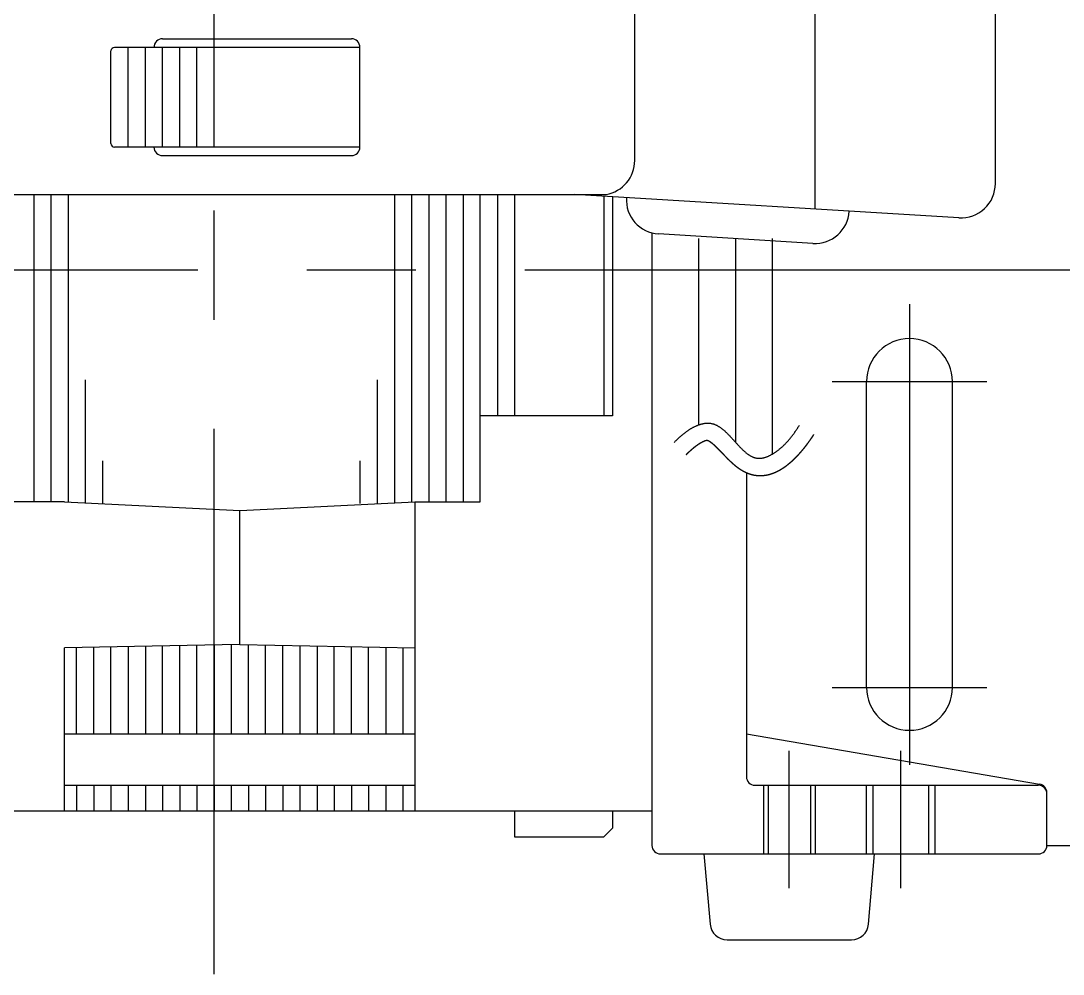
# Model space of a CAD drawing. Extents: x -260 to 40, y -107 to 195.
# Drawn here: x -187.5 to -126.8, y -41 to 14.5 of the extents above; entities that cross this region are included whole.
import ezdxf

# ---------------------------------------------------------------- set-up
doc = ezdxf.new("R2010")
doc.units = 0
doc.linetypes.add('CENTER', pattern=[50.8, 31.75, -6.35, 6.35, -6.35])
doc.linetypes.add('DASHED', pattern=[19.05, 12.7, -6.35])
doc.layers.get('0').update_dxf_attribs({"linetype": 'CONTINUOUS'})
doc.layers.add('CENTER', color=1, linetype='CENTER')

msp = doc.modelspace()

# ---------------------------------------------------------------- linework, layer by layer
at = {"color": 7, "linetype": 'CONTINUOUS'}
for p, q in [((-141.212, 3.54), (-141.212, 36.722)), ((-151.712, 6.37), (-151.712, 35.9)), ((-130.712, 5.023), (-130.712, 25.575)), ((-179.212, 13.453), (-168.212, 13.453)), ((-182.212, 7.353), (-182.212, 12.753)), ((-167.712, 12.953), (-182.012, 12.953)), ((-181.212, 7.153), (-181.212, 12.953)), ((-180.212, 7.153), (-180.212, 12.953)), ((-179.212, 7.153), (-179.212, 12.953)), ((-178.212, 7.153), (-178.212, 12.953)), ((-177.212, 7.153), (-177.212, 12.953)), ((-176.212, 7.153), (-176.212, 12.953)), ((-167.712, 7.153), (-167.712, 12.953)), ((-167.712, 7.153), (-182.012, 7.153)), ((-179.212, 6.653), (-168.212, 6.653)), ((-199.039, 4.397), (-153.385, 4.397)), ((-186.712, 4.397), (-186.712, -13.5)), ((-185.712, 4.397), (-185.712, -13.5)), ((-184.712, 4.382), (-184.712, -13.5)), ((-165.712, 4.397), (-165.712, -13.559)), ((-164.712, 4.397), (-164.712, -13.51)), ((-163.712, 4.397), (-163.712, -13.5)), ((-162.712, 4.397), (-162.712, -13.5)), ((-161.712, 4.397), (-161.712, -13.5)), ((-160.712, -13.5), (-160.712, 4.397)), ((-159.712, 4.397), (-159.712, -8.5)), ((-158.712, 4.397), (-158.712, -8.5)), ((-132.834, 3.027), (-155.212, 4.397)), ((-153.512, 4.293), (-153.512, -8.5)), ((-153.012, 4.263), (-153.012, -8.5)), ((-150.712, 2.157), (-150.712, -33.5)), ((-141.339, 1.544), (-150.323, 2.094)), ((-147.976, -9.007), (-147.976, 1.819)), ((-145.831, -10.042), (-145.831, 1.819)), ((-143.686, -10.736), (-143.686, 1.819)), ((-183.712, -6.402), (-183.712, -13.559)), ((-166.712, -6.402), (-166.712, -13.608)), ((-138.212, -24.304), (-138.212, -6.5)), ((-133.212, -24.304), (-133.212, -6.5)), ((-153.012, -8.5), (-160.712, -8.5)), ((-182.712, -11.108), (-182.712, -13.608)), ((-167.712, -11.108), (-167.712, -13.608)), ((-145.212, -11.801), (-145.212, -29.5)), ((-184.912, -13.5), (-188.712, -13.5)), ((-184.912, -13.5), (-174.712, -14)), ((-174.687, -13.999), (-164.512, -13.5)), ((-164.512, -13.5), (-164.512, -31.5)), ((-164.512, -13.5), (-160.712, -13.5)), ((-174.712, -21.8), (-174.712, -14)), ((-174.712, -21.8), (-184.912, -22)), ((-177.212, -27), (-177.212, -21.849)), ((-176.212, -21.829), (-176.212, -27)), ((-175.212, -21.81), (-175.212, -27)), ((-174.712, -21.8), (-164.512, -22)), ((-174.212, -27), (-174.212, -21.81)), ((-173.212, -27), (-173.212, -21.829)), ((-172.212, -27), (-172.212, -21.849)), ((-184.912, -31.5), (-184.912, -22)), ((-184.212, -27), (-184.212, -21.986)), ((-183.212, -27), (-183.212, -21.967)), ((-182.212, -27), (-182.212, -21.947)), ((-181.212, -21.927), (-181.212, -27)), ((-180.212, -21.908), (-180.212, -27)), ((-179.212, -27), (-179.212, -21.888)), ((-178.212, -27), (-178.212, -21.869)), ((-171.212, -21.869), (-171.212, -27)), ((-170.212, -21.888), (-170.212, -27)), ((-169.212, -27), (-169.212, -21.908)), ((-168.212, -27), (-168.212, -21.927)), ((-167.212, -27), (-167.212, -21.947)), ((-166.212, -21.967), (-166.212, -27)), ((-165.212, -21.986), (-165.212, -27)), ((-184.912, -27), (-164.512, -27)), ((-145.212, -27), (-128.141, -29.939)), ((-184.912, -30), (-164.512, -30)), ((-184.212, -30), (-184.212, -31.5)), ((-183.212, -30), (-183.212, -31.5)), ((-182.212, -30), (-182.212, -31.5)), ((-181.212, -30), (-181.212, -31.5)), ((-180.212, -30), (-180.212, -31.5)), ((-179.212, -30), (-179.212, -31.5)), ((-178.212, -30), (-178.212, -31.5)), ((-177.212, -30), (-177.212, -31.5)), ((-176.212, -30), (-176.212, -31.5)), ((-175.212, -30), (-175.212, -31.5)), ((-174.212, -30), (-174.212, -31.5)), ((-173.212, -30), (-173.212, -31.5)), ((-172.212, -30), (-172.212, -31.5)), ((-171.212, -30), (-171.212, -31.5)), ((-170.212, -30), (-170.212, -31.5)), ((-169.212, -30), (-169.212, -31.5)), ((-168.212, -30), (-168.212, -31.5)), ((-167.212, -30), (-167.212, -31.5)), ((-166.212, -30), (-166.212, -31.5)), ((-165.212, -30), (-165.212, -31.5)), ((-144.712, -30), (-128.212, -30)), ((-127.712, -33.5), (-127.712, -30.434)), ((-201.712, -31.5), (-150.712, -31.5)), ((-158.712, -31.5), (-158.712, -33)), ((-153.012, -31.5), (-153.012, -32.5)), ((-153.012, -32.5), (-153.512, -33)), ((-158.712, -33), (-153.512, -33)), ((-127.712, -33.5), (-96.712, -33.5)), ((-150.212, -34), (-128.212, -34)), ((-147.682, -34), (-147.325, -38.091)), ((-138.099, -38.091), (-137.741, -34)), ((-146.335, -38.998), (-139.089, -38.998))]:
    msp.add_line(p, q, dxfattribs=at)
at = {"color": 3, "linetype": 'DASHED'}
for p, q in [((-144.212, -30), (-144.212, -34)), ((-143.941, -30), (-143.941, -34)), ((-141.482, -30), (-141.482, -34)), ((-141.212, -30), (-141.212, -34)), ((-138.212, -34), (-138.212, -30)), ((-137.833, -34), (-137.833, -30)), ((-134.591, -34), (-134.591, -30)), ((-134.212, -34), (-134.212, -30))]:
    msp.add_line(p, q, dxfattribs=at)
at = {"color": 3}
for points in [[(-149.419, -10.045, 0), (-149.396, -10.022, 0), (-149.374, -10, 0), (-149.352, -9.978, 0), (-149.33, -9.956, 0), (-149.307, -9.934, 0), (-149.285, -9.912, 0), (-149.262, -9.89, 0), (-149.24, -9.868, 0), (-149.217, -9.846, 0), (-149.194, -9.825, 0), (-149.172, -9.803, 0), (-149.149, -9.782, 0), (-149.126, -9.761, 0), (-149.103, -9.739, 0), (-149.08, -9.718, 0), (-149.056, -9.697, 0), (-149.033, -9.677, 0), (-149.009, -9.656, 0), (-148.986, -9.635, 0), (-148.962, -9.615, 0), (-148.938, -9.595, 0), (-148.914, -9.574, 0), (-148.889, -9.554, 0), (-148.865, -9.535, 0), (-148.84, -9.515, 0), (-148.816, -9.495, 0), (-148.791, -9.476, 0), (-148.765, -9.457, 0), (-148.74, -9.438, 0), (-148.715, -9.419, 0), (-148.689, -9.4, 0), (-148.663, -9.382, 0), (-148.636, -9.364, 0), (-148.61, -9.346, 0), (-148.583, -9.328, 0), (-148.556, -9.31, 0), (-148.529, -9.293, 0), (-148.502, -9.276, 0), (-148.474, -9.259, 0), (-148.446, -9.242, 0), (-148.418, -9.225, 0), (-148.389, -9.209, 0), (-148.36, -9.193, 0), (-148.331, -9.177, 0), (-148.302, -9.162, 0), (-148.273, -9.146, 0), (-148.243, -9.132, 0), (-148.213, -9.117, 0), (-148.183, -9.103, 0), (-148.153, -9.089, 0), (-148.123, -9.076, 0), (-148.092, -9.063, 0), (-148.062, -9.051, 0), (-148.031, -9.039, 0), (-148, -9.027, 0), (-147.97, -9.016, 0), (-147.939, -9.006, 0), (-147.908, -8.995, 0), (-147.877, -8.986, 0), (-147.846, -8.977, 0), (-147.815, -8.969, 0), (-147.784, -8.961, 0), (-147.753, -8.954, 0), (-147.722, -8.947, 0), (-147.691, -8.941, 0), (-147.661, -8.936, 0), (-147.63, -8.931, 0), (-147.599, -8.927, 0), (-147.569, -8.924, 0), (-147.538, -8.922, 0), (-147.508, -8.92, 0), (-147.478, -8.919, 0), (-147.448, -8.919, 0), (-147.418, -8.92, 0), (-147.388, -8.921, 0), (-147.359, -8.923, 0), (-147.329, -8.926, 0), (-147.3, -8.93, 0), (-147.271, -8.935, 0), (-147.243, -8.94, 0), (-147.214, -8.947, 0), (-147.186, -8.954, 0), (-147.158, -8.961, 0), (-147.13, -8.97, 0), (-147.102, -8.979, 0), (-147.074, -8.989, 0), (-147.047, -8.999, 0), (-147.019, -9.011, 0), (-146.992, -9.023, 0), (-146.965, -9.035, 0), (-146.938, -9.048, 0), (-146.911, -9.062, 0), (-146.885, -9.076, 0), (-146.858, -9.091, 0), (-146.832, -9.107, 0), (-146.806, -9.123, 0), (-146.78, -9.14, 0), (-146.754, -9.157, 0), (-146.728, -9.174, 0), (-146.702, -9.193, 0), (-146.676, -9.211, 0), (-146.651, -9.23, 0), (-146.625, -9.25, 0), (-146.6, -9.27, 0), (-146.575, -9.29, 0), (-146.55, -9.311, 0), (-146.525, -9.333, 0), (-146.5, -9.354, 0), (-146.475, -9.376, 0), (-146.45, -9.399, 0), (-146.426, -9.421, 0), (-146.401, -9.444, 0), (-146.376, -9.468, 0), (-146.352, -9.491, 0), (-146.327, -9.515, 0), (-146.303, -9.539, 0), (-146.279, -9.564, 0), (-146.254, -9.589, 0), (-146.23, -9.613, 0), (-146.206, -9.639, 0), (-146.182, -9.664, 0), (-146.158, -9.689, 0), (-146.134, -9.715, 0), (-146.11, -9.741, 0), (-146.086, -9.767, 0), (-146.062, -9.793, 0), (-146.038, -9.819, 0), (-146.014, -9.845, 0), (-145.99, -9.872, 0), (-145.966, -9.898, 0), (-145.942, -9.925, 0), (-145.918, -9.951, 0), (-145.894, -9.978, 0), (-145.87, -10.004, 0), (-145.846, -10.031, 0), (-145.822, -10.057, 0), (-145.798, -10.084, 0), (-145.774, -10.11, 0), (-145.75, -10.137, 0), (-145.726, -10.163, 0), (-145.702, -10.189, 0), (-145.678, -10.215, 0), (-145.654, -10.241, 0), (-145.63, -10.267, 0), (-145.606, -10.292, 0), (-145.582, -10.318, 0), (-145.557, -10.342, 0), (-145.533, -10.367, 0), (-145.509, -10.392, 0), (-145.484, -10.416, 0), (-145.46, -10.44, 0), (-145.435, -10.464, 0), (-145.411, -10.487, 0), (-145.386, -10.511, 0), (-145.361, -10.533, 0), (-145.337, -10.556, 0), (-145.312, -10.578, 0), (-145.287, -10.599, 0), (-145.262, -10.62, 0), (-145.237, -10.641, 0), (-145.212, -10.661, 0), (-145.186, -10.681, 0), (-145.161, -10.7, 0), (-145.136, -10.719, 0), (-145.11, -10.737, 0), (-145.084, -10.754, 0), (-145.059, -10.771, 0), (-145.033, -10.788, 0), (-145.007, -10.804, 0), (-144.981, -10.819, 0), (-144.954, -10.834, 0), (-144.928, -10.848, 0), (-144.902, -10.861, 0), (-144.875, -10.874, 0), (-144.848, -10.886, 0), (-144.822, -10.897, 0), (-144.795, -10.907, 0), (-144.768, -10.917, 0), (-144.74, -10.926, 0), (-144.713, -10.934, 0), (-144.686, -10.941, 0), (-144.658, -10.948, 0), (-144.63, -10.954, 0), (-144.602, -10.958, 0), (-144.574, -10.962, 0), (-144.546, -10.965, 0), (-144.517, -10.967, 0), (-144.489, -10.969, 0), (-144.46, -10.969, 0), (-144.431, -10.969, 0), (-144.402, -10.967, 0), (-144.373, -10.965, 0), (-144.344, -10.962, 0), (-144.314, -10.958, 0), (-144.285, -10.953, 0), (-144.255, -10.948, 0), (-144.226, -10.941, 0), (-144.196, -10.934, 0), (-144.166, -10.927, 0), (-144.137, -10.918, 0), (-144.107, -10.909, 0), (-144.077, -10.899, 0), (-144.047, -10.889, 0), (-144.017, -10.878, 0), (-143.988, -10.866, 0), (-143.958, -10.854, 0), (-143.928, -10.841, 0), (-143.898, -10.828, 0), (-143.869, -10.814, 0), (-143.839, -10.799, 0), (-143.809, -10.784, 0), (-143.78, -10.769, 0), (-143.751, -10.753, 0), (-143.721, -10.736, 0), (-143.692, -10.719, 0), (-143.663, -10.702, 0), (-143.634, -10.684, 0), (-143.605, -10.666, 0), (-143.577, -10.648, 0), (-143.548, -10.629, 0), (-143.52, -10.61, 0), (-143.492, -10.59, 0), (-143.464, -10.571, 0), (-143.436, -10.551, 0), (-143.409, -10.53, 0), (-143.382, -10.51, 0), (-143.354, -10.489, 0), (-143.328, -10.468, 0), (-143.301, -10.447, 0), (-143.275, -10.425, 0), (-143.249, -10.404, 0), (-143.223, -10.382, 0), (-143.197, -10.361, 0), (-143.172, -10.339, 0), (-143.147, -10.317, 0), (-143.123, -10.294, 0), (-143.098, -10.272, 0), (-143.074, -10.25, 0), (-143.051, -10.227, 0), (-143.027, -10.205, 0), (-143.004, -10.182, 0), (-142.981, -10.159, 0), (-142.958, -10.137, 0), (-142.935, -10.114, 0), (-142.913, -10.091, 0), (-142.891, -10.067, 0), (-142.869, -10.044, 0), (-142.848, -10.021, 0), (-142.826, -9.997, 0), (-142.805, -9.974, 0), (-142.784, -9.95, 0), (-142.763, -9.926, 0), (-142.743, -9.902, 0), (-142.722, -9.878, 0), (-142.702, -9.854, 0), (-142.682, -9.83, 0), (-142.662, -9.806, 0), (-142.642, -9.782, 0), (-142.623, -9.757, 0), (-142.603, -9.733, 0), (-142.584, -9.708, 0), (-142.565, -9.684, 0), (-142.546, -9.659, 0), (-142.527, -9.634, 0), (-142.509, -9.609, 0), (-142.49, -9.584, 0), (-142.472, -9.559, 0), (-142.453, -9.534, 0), (-142.435, -9.509, 0), (-142.417, -9.483, 0), (-142.399, -9.458, 0), (-142.381, -9.433, 0), (-142.364, -9.407, 0), (-142.346, -9.381, 0), (-142.328, -9.356, 0), (-142.311, -9.33, 0), (-142.293, -9.304, 0), (-142.276, -9.278, 0), (-142.258, -9.252, 0), (-142.241, -9.226, 0), (-142.224, -9.2, 0), (-142.207, -9.174, 0), (-142.189, -9.148, 0), (-142.172, -9.121, 0), (-142.155, -9.095, 0), (-142.138, -9.069, 0), (-142.121, -9.042, 0)], [(-148.71, -10.75, 0), (-148.706, -10.746, 0), (-148.702, -10.742, 0), (-148.698, -10.738, 0), (-148.694, -10.734, 0), (-148.69, -10.73, 0), (-148.685, -10.726, 0), (-148.681, -10.722, 0), (-148.677, -10.717, 0), (-148.673, -10.713, 0), (-148.669, -10.709, 0), (-148.665, -10.705, 0), (-148.661, -10.701, 0), (-148.657, -10.697, 0), (-148.653, -10.693, 0), (-148.649, -10.689, 0), (-148.644, -10.685, 0), (-148.64, -10.681, 0), (-148.636, -10.677, 0), (-148.632, -10.673, 0), (-148.628, -10.669, 0), (-148.624, -10.665, 0), (-148.62, -10.661, 0), (-148.616, -10.657, 0), (-148.611, -10.653, 0), (-148.607, -10.649, 0), (-148.603, -10.645, 0), (-148.599, -10.641, 0), (-148.595, -10.637, 0), (-148.591, -10.633, 0), (-148.587, -10.629, 0), (-148.582, -10.625, 0), (-148.578, -10.621, 0), (-148.574, -10.617, 0), (-148.57, -10.613, 0), (-148.566, -10.609, 0), (-148.562, -10.605, 0), (-148.557, -10.601, 0), (-148.553, -10.597, 0), (-148.549, -10.593, 0), (-148.545, -10.589, 0), (-148.541, -10.585, 0), (-148.536, -10.582, 0), (-148.532, -10.578, 0), (-148.528, -10.574, 0), (-148.524, -10.57, 0), (-148.52, -10.566, 0), (-148.515, -10.562, 0), (-148.511, -10.558, 0), (-148.507, -10.554, 0), (-148.503, -10.55, 0), (-148.498, -10.546, 0), (-148.494, -10.542, 0), (-148.49, -10.538, 0), (-148.486, -10.534, 0), (-148.481, -10.531, 0), (-148.477, -10.527, 0), (-148.473, -10.523, 0), (-148.469, -10.519, 0), (-148.464, -10.515, 0), (-148.46, -10.511, 0), (-148.456, -10.507, 0), (-148.452, -10.504, 0), (-148.447, -10.5, 0), (-148.443, -10.496, 0), (-148.439, -10.492, 0), (-148.434, -10.488, 0), (-148.43, -10.484, 0), (-148.426, -10.48, 0), (-148.422, -10.477, 0), (-148.417, -10.473, 0), (-148.413, -10.469, 0), (-148.409, -10.465, 0), (-148.404, -10.461, 0), (-148.4, -10.457, 0), (-148.396, -10.454, 0), (-148.391, -10.45, 0), (-148.387, -10.446, 0), (-148.383, -10.442, 0), (-148.378, -10.438, 0), (-148.374, -10.435, 0), (-148.37, -10.431, 0), (-148.365, -10.427, 0), (-148.361, -10.423, 0), (-148.357, -10.42, 0), (-148.352, -10.416, 0), (-148.348, -10.412, 0), (-148.343, -10.408, 0), (-148.339, -10.405, 0), (-148.335, -10.401, 0), (-148.33, -10.397, 0), (-148.326, -10.393, 0), (-148.321, -10.39, 0), (-148.317, -10.386, 0), (-148.313, -10.382, 0), (-148.308, -10.379, 0), (-148.304, -10.375, 0), (-148.299, -10.371, 0), (-148.295, -10.367, 0), (-148.291, -10.364, 0), (-148.286, -10.36, 0), (-148.282, -10.357, 0), (-148.277, -10.353, 0), (-148.273, -10.349, 0), (-148.268, -10.345, 0), (-148.264, -10.342, 0), (-148.259, -10.338, 0), (-148.255, -10.335, 0), (-148.251, -10.331, 0), (-148.246, -10.327, 0), (-148.242, -10.324, 0), (-148.237, -10.32, 0), (-148.233, -10.316, 0), (-148.228, -10.313, 0), (-148.224, -10.309, 0), (-148.219, -10.306, 0), (-148.215, -10.302, 0), (-148.21, -10.299, 0), (-148.206, -10.295, 0), (-148.201, -10.291, 0), (-148.196, -10.288, 0), (-148.192, -10.284, 0), (-148.187, -10.281, 0), (-148.183, -10.277, 0), (-148.178, -10.274, 0), (-148.174, -10.27, 0), (-148.169, -10.267, 0), (-148.165, -10.263, 0), (-148.16, -10.26, 0), (-148.155, -10.256, 0), (-148.151, -10.253, 0), (-148.146, -10.249, 0), (-148.142, -10.246, 0), (-148.137, -10.242, 0), (-148.133, -10.239, 0), (-148.128, -10.235, 0), (-148.123, -10.232, 0), (-148.119, -10.228, 0), (-148.114, -10.225, 0), (-148.109, -10.222, 0), (-148.105, -10.218, 0), (-148.1, -10.215, 0), (-148.095, -10.211, 0), (-148.091, -10.208, 0), (-148.086, -10.204, 0), (-148.082, -10.201, 0), (-148.077, -10.198, 0), (-148.072, -10.194, 0), (-148.067, -10.191, 0), (-148.063, -10.188, 0), (-148.058, -10.184, 0), (-148.053, -10.181, 0), (-148.049, -10.178, 0), (-148.044, -10.174, 0), (-148.039, -10.171, 0), (-148.035, -10.168, 0), (-148.03, -10.165, 0), (-148.025, -10.161, 0), (-148.02, -10.158, 0), (-148.016, -10.155, 0), (-148.011, -10.151, 0), (-148.006, -10.148, 0), (-148.001, -10.145, 0), (-147.997, -10.142, 0), (-147.992, -10.139, 0), (-147.987, -10.135, 0), (-147.982, -10.132, 0), (-147.977, -10.129, 0), (-147.973, -10.126, 0), (-147.968, -10.123, 0), (-147.963, -10.12, 0), (-147.958, -10.116, 0), (-147.953, -10.113, 0), (-147.948, -10.11, 0), (-147.944, -10.107, 0), (-147.939, -10.104, 0), (-147.934, -10.101, 0), (-147.929, -10.098, 0), (-147.924, -10.095, 0), (-147.919, -10.092, 0), (-147.914, -10.089, 0), (-147.909, -10.085, 0), (-147.904, -10.082, 0), (-147.9, -10.079, 0), (-147.895, -10.076, 0), (-147.89, -10.073, 0), (-147.885, -10.071, 0), (-147.88, -10.068, 0), (-147.875, -10.065, 0), (-147.87, -10.062, 0), (-147.865, -10.059, 0), (-147.86, -10.056, 0), (-147.855, -10.053, 0), (-147.85, -10.05, 0), (-147.845, -10.047, 0), (-147.84, -10.044, 0), (-147.835, -10.042, 0), (-147.83, -10.039, 0), (-147.825, -10.036, 0), (-147.82, -10.033, 0), (-147.815, -10.03, 0), (-147.81, -10.028, 0), (-147.805, -10.025, 0), (-147.8, -10.022, 0), (-147.795, -10.02, 0), (-147.789, -10.017, 0), (-147.784, -10.014, 0), (-147.779, -10.011, 0), (-147.774, -10.009, 0), (-147.769, -10.006, 0), (-147.764, -10.004, 0), (-147.759, -10.001, 0), (-147.753, -9.999, 0), (-147.748, -9.996, 0), (-147.743, -9.993, 0), (-147.738, -9.991, 0), (-147.733, -9.989, 0), (-147.728, -9.986, 0), (-147.722, -9.984, 0), (-147.717, -9.981, 0), (-147.712, -9.979, 0), (-147.707, -9.976, 0), (-147.701, -9.974, 0), (-147.696, -9.972, 0), (-147.691, -9.97, 0), (-147.685, -9.967, 0), (-147.68, -9.965, 0), (-147.675, -9.963, 0), (-147.67, -9.961, 0), (-147.664, -9.958, 0), (-147.659, -9.956, 0), (-147.653, -9.954, 0), (-147.648, -9.952, 0), (-147.643, -9.95, 0), (-147.637, -9.948, 0), (-147.632, -9.946, 0), (-147.626, -9.944, 0), (-147.621, -9.942, 0), (-147.616, -9.94, 0), (-147.61, -9.939, 0), (-147.605, -9.937, 0), (-147.599, -9.935, 0), (-147.594, -9.933, 0), (-147.588, -9.932, 0), (-147.583, -9.93, 0), (-147.577, -9.929, 0), (-147.571, -9.927, 0), (-147.566, -9.926, 0), (-147.56, -9.924, 0), (-147.555, -9.923, 0), (-147.549, -9.922, 0), (-147.543, -9.92, 0), (-147.538, -9.919, 0), (-147.532, -9.918, 0), (-147.526, -9.917, 0), (-147.521, -9.917, 0), (-147.515, -9.916, 0), (-147.509, -9.915, 0), (-147.503, -9.915, 0), (-147.498, -9.915, 0), (-147.492, -9.915, 0), (-147.486, -9.916, 0), (-147.481, -9.918, 0), (-147.475, -9.92, 0), (-147.47, -9.922, 0), (-147.464, -9.924, 0), (-147.459, -9.926, 0), (-147.454, -9.928, 0), (-147.449, -9.93, 0), (-147.443, -9.933, 0), (-147.438, -9.935, 0), (-147.433, -9.938, 0), (-147.428, -9.94, 0), (-147.423, -9.943, 0), (-147.417, -9.945, 0), (-147.412, -9.948, 0), (-147.407, -9.951, 0), (-147.402, -9.953, 0), (-147.397, -9.956, 0), (-147.392, -9.959, 0), (-147.387, -9.962, 0), (-147.382, -9.965, 0), (-147.377, -9.968, 0), (-147.372, -9.971, 0), (-147.368, -9.974, 0), (-147.363, -9.977, 0), (-147.358, -9.98, 0), (-147.353, -9.983, 0), (-147.348, -9.987, 0), (-147.343, -9.99, 0), (-147.338, -9.993, 0), (-147.334, -9.996, 0), (-147.329, -9.999, 0), (-147.324, -10.003, 0), (-147.319, -10.006, 0), (-147.315, -10.009, 0), (-147.31, -10.012, 0), (-147.305, -10.016, 0), (-147.301, -10.019, 0), (-147.296, -10.023, 0), (-147.291, -10.026, 0), (-147.287, -10.029, 0), (-147.282, -10.033, 0), (-147.277, -10.036, 0), (-147.273, -10.04, 0), (-147.268, -10.043, 0), (-147.264, -10.047, 0), (-147.259, -10.05, 0), (-147.254, -10.054, 0), (-147.25, -10.057, 0), (-147.245, -10.061, 0), (-147.241, -10.064, 0), (-147.236, -10.068, 0), (-147.232, -10.071, 0), (-147.227, -10.075, 0), (-147.223, -10.079, 0), (-147.218, -10.082, 0), (-147.214, -10.086, 0), (-147.209, -10.089, 0), (-147.205, -10.093, 0), (-147.2, -10.097, 0), (-147.196, -10.1, 0), (-147.191, -10.104, 0), (-147.187, -10.108, 0), (-147.183, -10.111, 0), (-147.178, -10.115, 0), (-147.174, -10.119, 0), (-147.169, -10.123, 0), (-147.165, -10.126, 0), (-147.161, -10.13, 0), (-147.156, -10.134, 0), (-147.152, -10.137, 0), (-147.148, -10.141, 0), (-147.143, -10.145, 0), (-147.139, -10.149, 0), (-147.134, -10.153, 0), (-147.13, -10.156, 0), (-147.126, -10.16, 0), (-147.122, -10.164, 0), (-147.117, -10.168, 0), (-147.113, -10.172, 0), (-147.109, -10.176, 0), (-147.104, -10.179, 0), (-147.1, -10.183, 0), (-147.096, -10.187, 0), (-147.092, -10.191, 0), (-147.087, -10.195, 0), (-147.083, -10.199, 0), (-147.079, -10.203, 0), (-147.074, -10.207, 0), (-147.07, -10.21, 0), (-147.066, -10.214, 0), (-147.062, -10.218, 0), (-147.058, -10.222, 0), (-147.053, -10.226, 0), (-147.049, -10.23, 0), (-147.045, -10.234, 0), (-147.041, -10.238, 0), (-147.037, -10.242, 0), (-147.032, -10.246, 0), (-147.028, -10.25, 0), (-147.024, -10.254, 0), (-147.02, -10.258, 0), (-147.016, -10.262, 0), (-147.011, -10.266, 0), (-147.007, -10.27, 0), (-147.003, -10.274, 0), (-146.999, -10.278, 0), (-146.995, -10.282, 0), (-146.991, -10.286, 0), (-146.986, -10.29, 0), (-146.982, -10.294, 0), (-146.978, -10.298, 0), (-146.974, -10.302, 0), (-146.97, -10.306, 0), (-146.966, -10.31, 0), (-146.962, -10.314, 0), (-146.958, -10.318, 0), (-146.953, -10.322, 0), (-146.949, -10.326, 0), (-146.945, -10.33, 0), (-146.941, -10.334, 0), (-146.937, -10.338, 0), (-146.933, -10.342, 0), (-146.929, -10.346, 0), (-146.925, -10.35, 0), (-146.921, -10.354, 0), (-146.917, -10.358, 0), (-146.913, -10.362, 0), (-146.908, -10.366, 0), (-146.904, -10.37, 0), (-146.9, -10.374, 0), (-146.896, -10.379, 0), (-146.892, -10.383, 0), (-146.888, -10.387, 0), (-146.884, -10.391, 0), (-146.88, -10.395, 0), (-146.876, -10.399, 0), (-146.872, -10.403, 0), (-146.868, -10.407, 0), (-146.864, -10.411, 0), (-146.86, -10.415, 0), (-146.856, -10.419, 0), (-146.852, -10.424, 0), (-146.848, -10.428, 0), (-146.844, -10.432, 0), (-146.84, -10.436, 0), (-146.836, -10.44, 0), (-146.831, -10.444, 0), (-146.827, -10.448, 0), (-146.823, -10.452, 0), (-146.819, -10.457, 0), (-146.815, -10.461, 0), (-146.811, -10.465, 0), (-146.807, -10.469, 0), (-146.803, -10.473, 0), (-146.799, -10.477, 0), (-146.795, -10.481, 0), (-146.791, -10.485, 0), (-146.787, -10.489, 0), (-146.783, -10.494, 0), (-146.779, -10.498, 0), (-146.775, -10.502, 0), (-146.771, -10.506, 0), (-146.767, -10.51, 0), (-146.763, -10.514, 0), (-146.759, -10.518, 0), (-146.755, -10.523, 0), (-146.751, -10.527, 0), (-146.747, -10.531, 0), (-146.743, -10.535, 0), (-146.739, -10.539, 0), (-146.735, -10.543, 0), (-146.731, -10.547, 0), (-146.727, -10.552, 0), (-146.723, -10.556, 0), (-146.719, -10.56, 0), (-146.715, -10.564, 0), (-146.711, -10.568, 0), (-146.707, -10.572, 0), (-146.703, -10.577, 0), (-146.699, -10.581, 0), (-146.695, -10.585, 0), (-146.691, -10.589, 0), (-146.687, -10.593, 0), (-146.683, -10.597, 0), (-146.679, -10.602, 0), (-146.675, -10.606, 0), (-146.671, -10.61, 0), (-146.668, -10.614, 0), (-146.664, -10.618, 0), (-146.66, -10.622, 0), (-146.656, -10.627, 0), (-146.652, -10.631, 0), (-146.648, -10.635, 0), (-146.644, -10.639, 0), (-146.64, -10.643, 0), (-146.636, -10.647, 0), (-146.632, -10.652, 0), (-146.628, -10.656, 0), (-146.624, -10.66, 0), (-146.62, -10.664, 0), (-146.616, -10.668, 0), (-146.612, -10.672, 0), (-146.608, -10.677, 0), (-146.604, -10.681, 0), (-146.6, -10.685, 0), (-146.596, -10.689, 0), (-146.592, -10.693, 0), (-146.588, -10.697, 0), (-146.584, -10.702, 0), (-146.58, -10.706, 0), (-146.576, -10.71, 0), (-146.572, -10.714, 0), (-146.568, -10.718, 0), (-146.564, -10.722, 0), (-146.56, -10.726, 0), (-146.556, -10.731, 0), (-146.552, -10.735, 0), (-146.548, -10.739, 0), (-146.544, -10.743, 0), (-146.54, -10.747, 0), (-146.536, -10.752, 0), (-146.532, -10.756, 0), (-146.528, -10.76, 0), (-146.524, -10.764, 0), (-146.52, -10.768, 0), (-146.516, -10.772, 0), (-146.512, -10.776, 0), (-146.508, -10.781, 0), (-146.504, -10.785, 0), (-146.5, -10.789, 0), (-146.496, -10.793, 0), (-146.492, -10.797, 0), (-146.488, -10.801, 0), (-146.484, -10.806, 0), (-146.48, -10.81, 0), (-146.476, -10.814, 0), (-146.472, -10.818, 0), (-146.468, -10.822, 0), (-146.464, -10.826, 0), (-146.46, -10.83, 0), (-146.456, -10.835, 0), (-146.452, -10.839, 0), (-146.448, -10.843, 0), (-146.444, -10.847, 0), (-146.44, -10.851, 0), (-146.436, -10.855, 0), (-146.432, -10.859, 0), (-146.428, -10.863, 0), (-146.424, -10.868, 0), (-146.42, -10.872, 0), (-146.416, -10.876, 0), (-146.412, -10.88, 0), (-146.408, -10.884, 0), (-146.404, -10.888, 0), (-146.4, -10.892, 0), (-146.396, -10.896, 0), (-146.392, -10.9, 0), (-146.388, -10.905, 0), (-146.384, -10.909, 0), (-146.38, -10.913, 0), (-146.376, -10.917, 0), (-146.372, -10.921, 0), (-146.368, -10.925, 0), (-146.364, -10.929, 0), (-146.36, -10.933, 0), (-146.356, -10.938, 0), (-146.352, -10.942, 0), (-146.348, -10.946, 0), (-146.343, -10.95, 0), (-146.339, -10.954, 0), (-146.335, -10.958, 0), (-146.331, -10.962, 0), (-146.327, -10.966, 0), (-146.323, -10.97, 0), (-146.319, -10.974, 0), (-146.315, -10.978, 0), (-146.311, -10.982, 0), (-146.307, -10.986, 0), (-146.303, -10.991, 0), (-146.299, -10.995, 0), (-146.295, -10.999, 0), (-146.291, -11.003, 0), (-146.286, -11.007, 0), (-146.282, -11.011, 0), (-146.278, -11.015, 0), (-146.274, -11.019, 0), (-146.27, -11.023, 0), (-146.266, -11.027, 0), (-146.262, -11.031, 0), (-146.258, -11.035, 0), (-146.254, -11.039, 0), (-146.25, -11.043, 0), (-146.245, -11.047, 0), (-146.241, -11.051, 0), (-146.237, -11.055, 0), (-146.233, -11.059, 0), (-146.229, -11.063, 0), (-146.225, -11.067, 0), (-146.221, -11.071, 0), (-146.217, -11.075, 0), (-146.212, -11.079, 0), (-146.208, -11.083, 0), (-146.204, -11.087, 0), (-146.2, -11.091, 0), (-146.196, -11.095, 0), (-146.192, -11.099, 0), (-146.188, -11.103, 0), (-146.183, -11.107, 0), (-146.179, -11.111, 0), (-146.175, -11.115, 0), (-146.171, -11.119, 0), (-146.167, -11.123, 0), (-146.163, -11.127, 0), (-146.158, -11.131, 0), (-146.154, -11.135, 0), (-146.15, -11.139, 0), (-146.146, -11.143, 0), (-146.142, -11.147, 0), (-146.137, -11.151, 0), (-146.133, -11.155, 0), (-146.129, -11.159, 0), (-146.125, -11.163, 0), (-146.121, -11.167, 0), (-146.116, -11.171, 0), (-146.112, -11.175, 0), (-146.108, -11.178, 0), (-146.104, -11.182, 0), (-146.099, -11.186, 0), (-146.095, -11.19, 0), (-146.091, -11.194, 0), (-146.087, -11.198, 0), (-146.083, -11.202, 0), (-146.078, -11.206, 0), (-146.074, -11.21, 0), (-146.07, -11.214, 0), (-146.066, -11.217, 0), (-146.061, -11.221, 0), (-146.057, -11.225, 0), (-146.053, -11.229, 0), (-146.048, -11.233, 0), (-146.044, -11.237, 0), (-146.04, -11.241, 0), (-146.036, -11.245, 0), (-146.031, -11.248, 0), (-146.027, -11.252, 0), (-146.023, -11.256, 0), (-146.018, -11.26, 0), (-146.014, -11.264, 0), (-146.01, -11.268, 0), (-146.005, -11.271, 0), (-146.001, -11.275, 0), (-145.997, -11.279, 0), (-145.992, -11.283, 0), (-145.988, -11.287, 0), (-145.984, -11.29, 0), (-145.979, -11.294, 0), (-145.975, -11.298, 0), (-145.971, -11.302, 0), (-145.966, -11.305, 0), (-145.962, -11.309, 0), (-145.958, -11.313, 0), (-145.953, -11.317, 0), (-145.949, -11.32, 0), (-145.944, -11.324, 0), (-145.94, -11.328, 0), (-145.936, -11.332, 0), (-145.931, -11.335, 0), (-145.927, -11.339, 0), (-145.922, -11.343, 0), (-145.918, -11.346, 0), (-145.914, -11.35, 0), (-145.909, -11.354, 0), (-145.905, -11.357, 0), (-145.9, -11.361, 0), (-145.896, -11.365, 0), (-145.892, -11.368, 0), (-145.887, -11.372, 0), (-145.883, -11.376, 0), (-145.878, -11.38, 0), (-145.874, -11.383, 0), (-145.869, -11.387, 0), (-145.865, -11.39, 0), (-145.86, -11.394, 0), (-145.856, -11.398, 0), (-145.851, -11.401, 0), (-145.847, -11.405, 0), (-145.842, -11.409, 0), (-145.838, -11.412, 0), (-145.833, -11.416, 0), (-145.829, -11.419, 0), (-145.824, -11.423, 0), (-145.82, -11.426, 0), (-145.815, -11.43, 0), (-145.811, -11.434, 0), (-145.806, -11.437, 0), (-145.802, -11.441, 0), (-145.797, -11.444, 0), (-145.792, -11.448, 0), (-145.788, -11.451, 0), (-145.783, -11.455, 0), (-145.779, -11.458, 0), (-145.774, -11.462, 0), (-145.77, -11.465, 0), (-145.765, -11.469, 0), (-145.76, -11.472, 0), (-145.756, -11.476, 0), (-145.751, -11.479, 0), (-145.747, -11.482, 0), (-145.742, -11.486, 0), (-145.737, -11.489, 0), (-145.733, -11.493, 0), (-145.728, -11.496, 0), (-145.723, -11.5, 0), (-145.719, -11.503, 0), (-145.714, -11.507, 0), (-145.71, -11.51, 0), (-145.705, -11.513, 0), (-145.7, -11.517, 0), (-145.696, -11.52, 0), (-145.691, -11.523, 0), (-145.686, -11.527, 0), (-145.681, -11.53, 0), (-145.677, -11.533, 0), (-145.672, -11.537, 0), (-145.667, -11.54, 0), (-145.663, -11.543, 0), (-145.658, -11.547, 0), (-145.653, -11.55, 0), (-145.648, -11.553, 0), (-145.644, -11.556, 0), (-145.639, -11.56, 0), (-145.634, -11.563, 0), (-145.629, -11.566, 0), (-145.625, -11.569, 0), (-145.62, -11.573, 0), (-145.615, -11.576, 0), (-145.61, -11.579, 0), (-145.606, -11.582, 0), (-145.601, -11.586, 0), (-145.596, -11.589, 0), (-145.591, -11.592, 0), (-145.586, -11.595, 0), (-145.582, -11.598, 0), (-145.577, -11.601, 0), (-145.572, -11.605, 0), (-145.567, -11.608, 0), (-145.562, -11.611, 0), (-145.557, -11.614, 0), (-145.552, -11.617, 0), (-145.548, -11.62, 0), (-145.543, -11.623, 0), (-145.538, -11.626, 0), (-145.533, -11.629, 0), (-145.528, -11.632, 0), (-145.523, -11.636, 0), (-145.518, -11.639, 0), (-145.513, -11.642, 0), (-145.508, -11.645, 0), (-145.504, -11.648, 0), (-145.499, -11.65, 0), (-145.494, -11.653, 0), (-145.489, -11.656, 0), (-145.484, -11.659, 0), (-145.479, -11.662, 0), (-145.474, -11.665, 0), (-145.469, -11.668, 0), (-145.464, -11.671, 0), (-145.459, -11.674, 0), (-145.454, -11.677, 0), (-145.449, -11.68, 0), (-145.444, -11.683, 0), (-145.439, -11.686, 0), (-145.434, -11.688, 0), (-145.429, -11.691, 0), (-145.424, -11.694, 0), (-145.419, -11.697, 0), (-145.414, -11.7, 0), (-145.409, -11.703, 0), (-145.404, -11.705, 0), (-145.399, -11.708, 0), (-145.394, -11.711, 0), (-145.389, -11.714, 0), (-145.384, -11.716, 0), (-145.379, -11.719, 0), (-145.373, -11.722, 0), (-145.368, -11.725, 0), (-145.363, -11.727, 0), (-145.358, -11.73, 0), (-145.353, -11.733, 0), (-145.348, -11.735, 0), (-145.343, -11.738, 0), (-145.338, -11.741, 0), (-145.333, -11.743, 0), (-145.327, -11.746, 0), (-145.322, -11.748, 0), (-145.317, -11.751, 0), (-145.312, -11.754, 0), (-145.307, -11.756, 0), (-145.302, -11.759, 0), (-145.296, -11.761, 0), (-145.291, -11.764, 0), (-145.286, -11.766, 0), (-145.281, -11.769, 0), (-145.276, -11.771, 0), (-145.271, -11.774, 0), (-145.265, -11.776, 0), (-145.26, -11.779, 0), (-145.255, -11.781, 0), (-145.25, -11.784, 0), (-145.244, -11.786, 0), (-145.239, -11.788, 0), (-145.234, -11.791, 0), (-145.229, -11.793, 0), (-145.223, -11.796, 0), (-145.218, -11.798, 0), (-145.213, -11.8, 0), (-145.208, -11.803, 0), (-145.202, -11.805, 0), (-145.197, -11.807, 0), (-145.192, -11.809, 0), (-145.186, -11.812, 0), (-145.181, -11.814, 0), (-145.176, -11.816, 0), (-145.17, -11.818, 0), (-145.165, -11.821, 0), (-145.16, -11.823, 0), (-145.154, -11.825, 0), (-145.149, -11.827, 0), (-145.144, -11.829, 0), (-145.138, -11.832, 0), (-145.133, -11.834, 0), (-145.128, -11.836, 0), (-145.122, -11.838, 0), (-145.117, -11.84, 0), (-145.112, -11.842, 0), (-145.106, -11.844, 0), (-145.101, -11.846, 0), (-145.095, -11.848, 0), (-145.09, -11.85, 0), (-145.085, -11.852, 0), (-145.079, -11.854, 0), (-145.074, -11.856, 0), (-145.068, -11.858, 0), (-145.063, -11.86, 0), (-145.057, -11.862, 0), (-145.052, -11.864, 0), (-145.047, -11.866, 0), (-145.041, -11.868, 0), (-145.036, -11.869, 0), (-145.03, -11.871, 0), (-145.025, -11.873, 0), (-145.019, -11.875, 0), (-145.014, -11.877, 0), (-145.008, -11.879, 0), (-145.003, -11.88, 0), (-144.997, -11.882, 0), (-144.992, -11.884, 0), (-144.986, -11.886, 0), (-144.981, -11.887, 0), (-144.975, -11.889, 0), (-144.97, -11.891, 0), (-144.964, -11.892, 0), (-144.959, -11.894, 0), (-144.953, -11.896, 0), (-144.948, -11.897, 0), (-144.942, -11.899, 0), (-144.937, -11.9, 0), (-144.931, -11.902, 0), (-144.925, -11.903, 0), (-144.92, -11.905, 0), (-144.914, -11.907, 0), (-144.909, -11.908, 0), (-144.903, -11.91, 0), (-144.898, -11.911, 0), (-144.892, -11.912, 0), (-144.886, -11.914, 0), (-144.881, -11.915, 0), (-144.875, -11.917, 0), (-144.87, -11.918, 0), (-144.864, -11.92, 0), (-144.858, -11.921, 0), (-144.853, -11.922, 0), (-144.847, -11.924, 0), (-144.842, -11.925, 0), (-144.836, -11.926, 0), (-144.83, -11.928, 0), (-144.825, -11.929, 0), (-144.819, -11.93, 0), (-144.813, -11.931, 0), (-144.808, -11.932, 0), (-144.802, -11.934, 0), (-144.796, -11.935, 0), (-144.791, -11.936, 0), (-144.785, -11.937, 0), (-144.78, -11.938, 0), (-144.774, -11.939, 0), (-144.768, -11.941, 0), (-144.763, -11.941, 0), (-144.757, -11.943, 0), (-144.751, -11.944, 0), (-144.746, -11.945, 0), (-144.74, -11.946, 0), (-144.734, -11.947, 0), (-144.728, -11.948, 0), (-144.723, -11.949, 0), (-144.717, -11.95, 0), (-144.711, -11.95, 0), (-144.706, -11.951, 0), (-144.7, -11.952, 0), (-144.694, -11.953, 0), (-144.689, -11.954, 0), (-144.683, -11.955, 0), (-144.677, -11.956, 0), (-144.671, -11.957, 0), (-144.666, -11.957, 0), (-144.66, -11.958, 0), (-144.654, -11.959, 0), (-144.649, -11.96, 0), (-144.643, -11.96, 0), (-144.637, -11.961, 0), (-144.631, -11.962, 0), (-144.626, -11.962, 0), (-144.62, -11.963, 0), (-144.614, -11.963, 0), (-144.608, -11.964, 0), (-144.603, -11.965, 0), (-144.597, -11.965, 0), (-144.591, -11.966, 0), (-144.586, -11.966, 0), (-144.58, -11.967, 0), (-144.574, -11.967, 0), (-144.568, -11.968, 0), (-144.563, -11.968, 0), (-144.557, -11.969, 0), (-144.551, -11.969, 0), (-144.545, -11.97, 0), (-144.54, -11.97, 0), (-144.534, -11.97, 0), (-144.528, -11.971, 0), (-144.522, -11.971, 0), (-144.517, -11.972, 0), (-144.511, -11.972, 0), (-144.505, -11.972, 0), (-144.499, -11.972, 0), (-144.493, -11.973, 0), (-144.488, -11.973, 0), (-144.482, -11.973, 0), (-144.476, -11.973, 0), (-144.47, -11.973, 0), (-144.465, -11.974, 0), (-144.459, -11.974, 0), (-144.453, -11.974, 0), (-144.447, -11.974, 0), (-144.442, -11.974, 0), (-144.436, -11.974, 0), (-144.43, -11.974, 0), (-144.424, -11.974, 0), (-144.419, -11.974, 0), (-144.413, -11.974, 0), (-144.407, -11.974, 0), (-144.401, -11.974, 0), (-144.395, -11.974, 0), (-144.39, -11.974, 0), (-144.384, -11.974, 0), (-144.378, -11.974, 0), (-144.372, -11.974, 0), (-144.367, -11.974, 0), (-144.361, -11.974, 0), (-144.355, -11.974, 0), (-144.349, -11.973, 0), (-144.344, -11.973, 0), (-144.338, -11.973, 0), (-144.332, -11.973, 0), (-144.326, -11.973, 0), (-144.32, -11.972, 0), (-144.315, -11.972, 0), (-144.309, -11.972, 0), (-144.303, -11.972, 0), (-144.297, -11.971, 0), (-144.292, -11.971, 0), (-144.286, -11.97, 0), (-144.28, -11.97, 0), (-144.274, -11.97, 0), (-144.269, -11.969, 0), (-144.263, -11.969, 0), (-144.257, -11.969, 0), (-144.251, -11.968, 0), (-144.246, -11.967, 0), (-144.24, -11.967, 0), (-144.234, -11.966, 0), (-144.228, -11.966, 0), (-144.223, -11.966, 0), (-144.217, -11.965, 0), (-144.211, -11.964, 0), (-144.205, -11.964, 0), (-144.2, -11.963, 0), (-144.194, -11.963, 0), (-144.188, -11.962, 0), (-144.183, -11.961, 0), (-144.177, -11.961, 0), (-144.171, -11.96, 0), (-144.165, -11.959, 0), (-144.16, -11.959, 0), (-144.154, -11.958, 0), (-144.148, -11.957, 0), (-144.143, -11.956, 0), (-144.137, -11.956, 0), (-144.131, -11.955, 0), (-144.125, -11.954, 0), (-144.12, -11.953, 0), (-144.114, -11.952, 0), (-144.108, -11.951, 0), (-144.103, -11.95, 0), (-144.097, -11.95, 0), (-144.091, -11.949, 0), (-144.085, -11.948, 0), (-144.08, -11.947, 0), (-144.074, -11.946, 0), (-144.068, -11.945, 0), (-144.063, -11.944, 0), (-144.057, -11.943, 0), (-144.051, -11.942, 0), (-144.046, -11.941, 0), (-144.04, -11.94, 0), (-144.034, -11.939, 0), (-144.029, -11.938, 0), (-144.023, -11.937, 0), (-144.017, -11.935, 0), (-144.012, -11.934, 0), (-144.006, -11.933, 0), (-144, -11.932, 0), (-143.995, -11.931, 0), (-143.989, -11.93, 0), (-143.984, -11.928, 0), (-143.978, -11.927, 0), (-143.972, -11.926, 0), (-143.967, -11.925, 0), (-143.961, -11.924, 0), (-143.955, -11.922, 0), (-143.95, -11.921, 0), (-143.944, -11.92, 0), (-143.939, -11.918, 0), (-143.933, -11.917, 0), (-143.927, -11.916, 0), (-143.922, -11.914, 0), (-143.916, -11.913, 0), (-143.911, -11.912, 0), (-143.905, -11.91, 0), (-143.899, -11.909, 0), (-143.894, -11.907, 0), (-143.888, -11.906, 0), (-143.883, -11.904, 0), (-143.877, -11.903, 0), (-143.871, -11.901, 0), (-143.866, -11.9, 0), (-143.86, -11.898, 0), (-143.855, -11.897, 0), (-143.849, -11.895, 0), (-143.844, -11.894, 0), (-143.838, -11.892, 0), (-143.833, -11.891, 0), (-143.827, -11.889, 0), (-143.822, -11.887, 0), (-143.816, -11.886, 0), (-143.81, -11.884, 0), (-143.805, -11.883, 0), (-143.799, -11.881, 0), (-143.794, -11.879, 0), (-143.788, -11.877, 0), (-143.783, -11.876, 0), (-143.777, -11.874, 0), (-143.772, -11.872, 0), (-143.766, -11.87, 0), (-143.761, -11.869, 0), (-143.755, -11.867, 0), (-143.75, -11.865, 0), (-143.744, -11.863, 0), (-143.739, -11.861, 0), (-143.734, -11.86, 0), (-143.728, -11.858, 0), (-143.723, -11.856, 0), (-143.717, -11.854, 0), (-143.712, -11.852, 0), (-143.706, -11.85, 0), (-143.701, -11.848, 0), (-143.695, -11.847, 0), (-143.69, -11.845, 0), (-143.685, -11.843, 0), (-143.679, -11.841, 0), (-143.674, -11.839, 0), (-143.668, -11.837, 0), (-143.663, -11.835, 0), (-143.657, -11.833, 0), (-143.652, -11.831, 0), (-143.647, -11.829, 0), (-143.641, -11.827, 0), (-143.636, -11.825, 0), (-143.631, -11.822, 0), (-143.625, -11.82, 0), (-143.62, -11.818, 0), (-143.614, -11.816, 0), (-143.609, -11.814, 0), (-143.604, -11.812, 0), (-143.598, -11.81, 0), (-143.593, -11.808, 0), (-143.588, -11.806, 0), (-143.582, -11.803, 0), (-143.577, -11.801, 0), (-143.572, -11.799, 0), (-143.566, -11.797, 0), (-143.561, -11.794, 0), (-143.556, -11.792, 0), (-143.55, -11.79, 0), (-143.545, -11.788, 0), (-143.54, -11.786, 0), (-143.535, -11.783, 0), (-143.529, -11.781, 0), (-143.524, -11.779, 0), (-143.519, -11.776, 0), (-143.513, -11.774, 0), (-143.508, -11.772, 0), (-143.503, -11.769, 0), (-143.498, -11.767, 0), (-143.492, -11.764, 0), (-143.487, -11.762, 0), (-143.482, -11.76, 0), (-143.477, -11.757, 0), (-143.471, -11.755, 0), (-143.466, -11.752, 0), (-143.461, -11.75, 0), (-143.456, -11.748, 0), (-143.451, -11.745, 0), (-143.445, -11.743, 0), (-143.44, -11.74, 0), (-143.435, -11.738, 0), (-143.43, -11.735, 0), (-143.425, -11.733, 0), (-143.419, -11.73, 0), (-143.414, -11.728, 0), (-143.409, -11.725, 0), (-143.404, -11.723, 0), (-143.399, -11.72, 0), (-143.394, -11.717, 0), (-143.388, -11.715, 0), (-143.383, -11.712, 0), (-143.378, -11.71, 0), (-143.373, -11.707, 0), (-143.368, -11.704, 0), (-143.363, -11.702, 0), (-143.358, -11.699, 0), (-143.353, -11.696, 0), (-143.347, -11.694, 0), (-143.342, -11.691, 0), (-143.337, -11.688, 0), (-143.332, -11.686, 0), (-143.327, -11.683, 0), (-143.322, -11.68, 0), (-143.317, -11.677, 0), (-143.312, -11.675, 0), (-143.307, -11.672, 0), (-143.302, -11.669, 0), (-143.297, -11.666, 0), (-143.292, -11.664, 0), (-143.287, -11.661, 0), (-143.282, -11.658, 0), (-143.277, -11.655, 0), (-143.271, -11.652, 0), (-143.266, -11.65, 0), (-143.261, -11.647, 0), (-143.256, -11.644, 0), (-143.251, -11.641, 0), (-143.246, -11.638, 0), (-143.241, -11.635, 0), (-143.236, -11.633, 0), (-143.231, -11.63, 0), (-143.226, -11.627, 0), (-143.221, -11.624, 0), (-143.217, -11.621, 0), (-143.212, -11.618, 0), (-143.207, -11.615, 0), (-143.202, -11.612, 0), (-143.197, -11.609, 0), (-143.192, -11.606, 0), (-143.187, -11.603, 0), (-143.182, -11.6, 0), (-143.177, -11.597, 0), (-143.172, -11.594, 0), (-143.167, -11.591, 0), (-143.162, -11.588, 0), (-143.157, -11.585, 0), (-143.152, -11.582, 0), (-143.147, -11.579, 0), (-143.143, -11.576, 0), (-143.138, -11.573, 0), (-143.133, -11.57, 0), (-143.128, -11.567, 0), (-143.123, -11.564, 0), (-143.118, -11.561, 0), (-143.113, -11.558, 0), (-143.108, -11.555, 0), (-143.104, -11.552, 0), (-143.099, -11.548, 0), (-143.094, -11.545, 0), (-143.089, -11.542, 0), (-143.084, -11.539, 0), (-143.079, -11.536, 0), (-143.075, -11.533, 0), (-143.07, -11.53, 0), (-143.065, -11.526, 0), (-143.06, -11.523, 0), (-143.055, -11.52, 0), (-143.051, -11.517, 0), (-143.046, -11.514, 0), (-143.041, -11.51, 0), (-143.036, -11.507, 0), (-143.031, -11.504, 0), (-143.027, -11.501, 0), (-143.022, -11.497, 0), (-143.017, -11.494, 0), (-143.012, -11.491, 0), (-143.008, -11.488, 0), (-143.003, -11.484, 0), (-142.998, -11.481, 0), (-142.993, -11.478, 0), (-142.989, -11.475, 0), (-142.984, -11.471, 0), (-142.979, -11.468, 0), (-142.975, -11.465, 0), (-142.97, -11.461, 0), (-142.965, -11.458, 0), (-142.96, -11.455, 0), (-142.956, -11.451, 0), (-142.951, -11.448, 0), (-142.946, -11.445, 0), (-142.942, -11.441, 0), (-142.937, -11.438, 0), (-142.932, -11.434, 0), (-142.928, -11.431, 0), (-142.923, -11.428, 0), (-142.918, -11.424, 0), (-142.914, -11.421, 0), (-142.909, -11.418, 0), (-142.904, -11.414, 0), (-142.9, -11.411, 0), (-142.895, -11.407, 0), (-142.891, -11.404, 0), (-142.886, -11.4, 0), (-142.881, -11.397, 0), (-142.877, -11.393, 0), (-142.872, -11.39, 0), (-142.868, -11.386, 0), (-142.863, -11.383, 0), (-142.858, -11.38, 0), (-142.854, -11.376, 0), (-142.849, -11.373, 0), (-142.845, -11.369, 0), (-142.84, -11.366, 0), (-142.835, -11.362, 0), (-142.831, -11.359, 0), (-142.826, -11.355, 0), (-142.822, -11.351, 0), (-142.817, -11.348, 0), (-142.813, -11.344, 0), (-142.808, -11.341, 0), (-142.804, -11.337, 0), (-142.799, -11.334, 0), (-142.795, -11.33, 0), (-142.79, -11.327, 0), (-142.786, -11.323, 0), (-142.781, -11.319, 0), (-142.777, -11.316, 0), (-142.772, -11.312, 0), (-142.768, -11.309, 0), (-142.763, -11.305, 0), (-142.759, -11.301, 0), (-142.754, -11.298, 0), (-142.75, -11.294, 0), (-142.745, -11.29, 0), (-142.741, -11.287, 0), (-142.736, -11.283, 0), (-142.732, -11.28, 0), (-142.727, -11.276, 0), (-142.723, -11.272, 0), (-142.718, -11.269, 0), (-142.714, -11.265, 0), (-142.71, -11.261, 0), (-142.705, -11.258, 0), (-142.701, -11.254, 0), (-142.696, -11.25, 0), (-142.692, -11.246, 0), (-142.687, -11.243, 0), (-142.683, -11.239, 0), (-142.679, -11.235, 0), (-142.674, -11.232, 0), (-142.67, -11.228, 0), (-142.665, -11.224, 0), (-142.661, -11.22, 0), (-142.657, -11.217, 0), (-142.652, -11.213, 0), (-142.648, -11.209, 0), (-142.644, -11.206, 0), (-142.639, -11.202, 0), (-142.635, -11.198, 0), (-142.63, -11.194, 0), (-142.626, -11.19, 0), (-142.622, -11.187, 0), (-142.617, -11.183, 0), (-142.613, -11.179, 0), (-142.609, -11.175, 0), (-142.604, -11.171, 0), (-142.6, -11.168, 0), (-142.596, -11.164, 0), (-142.592, -11.16, 0), (-142.587, -11.156, 0), (-142.583, -11.152, 0), (-142.579, -11.149, 0), (-142.574, -11.145, 0), (-142.57, -11.141, 0), (-142.566, -11.137, 0), (-142.561, -11.133, 0), (-142.557, -11.129, 0), (-142.553, -11.125, 0), (-142.549, -11.121, 0), (-142.544, -11.118, 0), (-142.54, -11.114, 0), (-142.536, -11.11, 0), (-142.532, -11.106, 0), (-142.527, -11.102, 0), (-142.523, -11.098, 0), (-142.519, -11.094, 0), (-142.515, -11.09, 0), (-142.51, -11.086, 0), (-142.506, -11.083, 0), (-142.502, -11.079, 0), (-142.498, -11.075, 0), (-142.493, -11.071, 0), (-142.489, -11.067, 0), (-142.485, -11.063, 0), (-142.481, -11.059, 0), (-142.477, -11.055, 0), (-142.472, -11.051, 0), (-142.468, -11.047, 0), (-142.464, -11.043, 0), (-142.46, -11.039, 0), (-142.456, -11.035, 0), (-142.452, -11.031, 0), (-142.447, -11.027, 0), (-142.443, -11.023, 0), (-142.439, -11.019, 0), (-142.435, -11.015, 0), (-142.431, -11.011, 0), (-142.427, -11.007, 0), (-142.422, -11.003, 0), (-142.418, -10.999, 0), (-142.414, -10.995, 0), (-142.41, -10.991, 0), (-142.406, -10.987, 0), (-142.402, -10.983, 0), (-142.398, -10.979, 0), (-142.394, -10.975, 0), (-142.389, -10.971, 0), (-142.385, -10.967, 0), (-142.381, -10.963, 0), (-142.377, -10.959, 0), (-142.373, -10.955, 0), (-142.369, -10.951, 0), (-142.365, -10.947, 0), (-142.361, -10.943, 0), (-142.357, -10.939, 0), (-142.353, -10.935, 0), (-142.349, -10.931, 0), (-142.344, -10.927, 0), (-142.34, -10.923, 0), (-142.336, -10.918, 0), (-142.332, -10.914, 0), (-142.328, -10.91, 0), (-142.324, -10.906, 0), (-142.32, -10.902, 0), (-142.316, -10.898, 0), (-142.312, -10.894, 0), (-142.308, -10.89, 0), (-142.304, -10.886, 0), (-142.3, -10.882, 0), (-142.296, -10.877, 0), (-142.292, -10.873, 0), (-142.288, -10.869, 0), (-142.284, -10.865, 0), (-142.28, -10.861, 0), (-142.276, -10.857, 0), (-142.272, -10.853, 0), (-142.268, -10.848, 0), (-142.264, -10.844, 0), (-142.26, -10.84, 0), (-142.256, -10.836, 0), (-142.252, -10.832, 0), (-142.248, -10.828, 0), (-142.244, -10.823, 0), (-142.24, -10.819, 0), (-142.236, -10.815, 0), (-142.232, -10.811, 0), (-142.228, -10.807, 0), (-142.224, -10.803, 0), (-142.22, -10.798, 0), (-142.216, -10.794, 0), (-142.212, -10.79, 0), (-142.208, -10.786, 0), (-142.204, -10.782, 0), (-142.2, -10.777, 0), (-142.197, -10.773, 0), (-142.193, -10.769, 0), (-142.189, -10.765, 0), (-142.185, -10.761, 0), (-142.181, -10.756, 0), (-142.177, -10.752, 0), (-142.173, -10.748, 0), (-142.169, -10.744, 0), (-142.165, -10.739, 0), (-142.161, -10.735, 0), (-142.157, -10.731, 0), (-142.153, -10.727, 0), (-142.15, -10.722, 0), (-142.146, -10.718, 0), (-142.142, -10.714, 0), (-142.138, -10.71, 0), (-142.134, -10.705, 0), (-142.13, -10.701, 0), (-142.126, -10.697, 0), (-142.122, -10.693, 0), (-142.119, -10.688, 0), (-142.115, -10.684, 0), (-142.111, -10.68, 0), (-142.107, -10.675, 0), (-142.103, -10.671, 0), (-142.099, -10.667, 0), (-142.096, -10.663, 0), (-142.092, -10.658, 0), (-142.088, -10.654, 0), (-142.084, -10.65, 0), (-142.08, -10.645, 0), (-142.076, -10.641, 0), (-142.073, -10.637, 0), (-142.069, -10.632, 0), (-142.065, -10.628, 0), (-142.061, -10.624, 0), (-142.057, -10.62, 0), (-142.054, -10.615, 0), (-142.05, -10.611, 0), (-142.046, -10.607, 0), (-142.042, -10.602, 0), (-142.038, -10.598, 0), (-142.035, -10.594, 0), (-142.031, -10.589, 0), (-142.027, -10.585, 0), (-142.023, -10.58, 0), (-142.019, -10.576, 0), (-142.016, -10.572, 0), (-142.012, -10.567, 0), (-142.008, -10.563, 0), (-142.004, -10.559, 0), (-142.001, -10.554, 0), (-141.997, -10.55, 0), (-141.993, -10.546, 0), (-141.989, -10.541, 0), (-141.986, -10.537, 0), (-141.982, -10.532, 0), (-141.978, -10.528, 0), (-141.974, -10.524, 0), (-141.971, -10.519, 0), (-141.967, -10.515, 0), (-141.963, -10.51, 0), (-141.96, -10.506, 0), (-141.956, -10.502, 0), (-141.952, -10.497, 0), (-141.948, -10.493, 0), (-141.945, -10.488, 0), (-141.941, -10.484, 0), (-141.937, -10.48, 0), (-141.934, -10.475, 0), (-141.93, -10.471, 0), (-141.926, -10.466, 0), (-141.923, -10.462, 0), (-141.919, -10.457, 0), (-141.915, -10.453, 0), (-141.912, -10.449, 0), (-141.908, -10.444, 0), (-141.904, -10.44, 0), (-141.901, -10.435, 0), (-141.897, -10.431, 0), (-141.893, -10.426, 0), (-141.89, -10.422, 0), (-141.886, -10.418, 0), (-141.882, -10.413, 0), (-141.879, -10.409, 0), (-141.875, -10.404, 0), (-141.871, -10.4, 0), (-141.868, -10.395, 0), (-141.864, -10.391, 0), (-141.86, -10.386, 0), (-141.857, -10.382, 0), (-141.853, -10.377, 0), (-141.85, -10.373, 0), (-141.846, -10.368, 0), (-141.842, -10.364, 0), (-141.839, -10.359, 0), (-141.835, -10.355, 0), (-141.831, -10.35, 0), (-141.828, -10.346, 0), (-141.824, -10.341, 0), (-141.821, -10.337, 0), (-141.817, -10.332, 0), (-141.813, -10.328, 0), (-141.81, -10.323, 0), (-141.806, -10.319, 0), (-141.803, -10.314, 0), (-141.799, -10.31, 0), (-141.796, -10.305, 0), (-141.792, -10.301, 0), (-141.788, -10.296, 0), (-141.785, -10.292, 0), (-141.781, -10.287, 0), (-141.778, -10.283, 0), (-141.774, -10.278, 0), (-141.771, -10.274, 0), (-141.767, -10.269, 0), (-141.763, -10.265, 0), (-141.76, -10.26, 0), (-141.756, -10.255, 0), (-141.753, -10.251, 0), (-141.749, -10.246, 0), (-141.746, -10.242, 0), (-141.742, -10.237, 0), (-141.739, -10.233, 0), (-141.735, -10.228, 0), (-141.732, -10.224, 0), (-141.728, -10.219, 0), (-141.725, -10.214, 0), (-141.721, -10.21, 0), (-141.718, -10.205, 0), (-141.714, -10.201, 0), (-141.711, -10.196, 0), (-141.707, -10.192, 0), (-141.704, -10.187, 0), (-141.7, -10.182, 0), (-141.697, -10.178, 0), (-141.693, -10.173, 0), (-141.69, -10.169, 0), (-141.686, -10.164, 0), (-141.683, -10.16, 0), (-141.679, -10.155, 0), (-141.676, -10.15, 0), (-141.672, -10.146, 0), (-141.669, -10.141, 0), (-141.665, -10.137, 0), (-141.662, -10.132, 0), (-141.658, -10.127, 0), (-141.655, -10.123, 0), (-141.652, -10.118, 0), (-141.648, -10.114, 0), (-141.645, -10.109, 0), (-141.641, -10.104, 0), (-141.638, -10.1, 0), (-141.634, -10.095, 0), (-141.631, -10.09, 0), (-141.627, -10.086, 0), (-141.624, -10.081, 0), (-141.621, -10.076, 0), (-141.617, -10.072, 0), (-141.614, -10.067, 0), (-141.61, -10.063, 0), (-141.607, -10.058, 0), (-141.603, -10.053, 0), (-141.6, -10.049, 0), (-141.597, -10.044, 0), (-141.593, -10.039, 0), (-141.59, -10.035, 0), (-141.586, -10.03, 0), (-141.583, -10.025, 0), (-141.58, -10.021, 0), (-141.576, -10.016, 0), (-141.573, -10.011, 0), (-141.57, -10.007, 0), (-141.566, -10.002, 0), (-141.563, -9.997, 0), (-141.559, -9.993, 0), (-141.556, -9.988, 0), (-141.553, -9.983, 0), (-141.549, -9.979, 0), (-141.546, -9.974, 0), (-141.543, -9.969, 0), (-141.539, -9.965, 0), (-141.536, -9.96, 0), (-141.533, -9.955, 0), (-141.529, -9.951, 0), (-141.526, -9.946, 0), (-141.522, -9.941, 0), (-141.519, -9.937, 0), (-141.516, -9.932, 0), (-141.512, -9.927, 0), (-141.509, -9.923, 0), (-141.506, -9.918, 0), (-141.502, -9.913, 0), (-141.499, -9.908, 0), (-141.496, -9.904, 0), (-141.493, -9.899, 0), (-141.489, -9.894, 0), (-141.486, -9.89, 0), (-141.483, -9.885, 0), (-141.479, -9.88, 0), (-141.476, -9.875, 0), (-141.473, -9.871, 0), (-141.469, -9.866, 0), (-141.466, -9.861, 0), (-141.463, -9.857, 0), (-141.46, -9.852, 0), (-141.456, -9.847, 0), (-141.453, -9.842, 0), (-141.45, -9.838, 0), (-141.446, -9.833, 0), (-141.443, -9.828, 0), (-141.44, -9.823, 0), (-141.437, -9.819, 0), (-141.433, -9.814, 0), (-141.43, -9.809, 0), (-141.427, -9.804, 0), (-141.424, -9.8, 0), (-141.42, -9.795, 0), (-141.417, -9.79, 0), (-141.414, -9.785, 0), (-141.411, -9.781, 0), (-141.407, -9.776, 0), (-141.404, -9.771, 0), (-141.401, -9.766, 0), (-141.398, -9.762, 0), (-141.394, -9.757, 0), (-141.391, -9.752, 0), (-141.388, -9.747, 0), (-141.385, -9.742, 0), (-141.382, -9.738, 0), (-141.378, -9.733, 0), (-141.375, -9.728, 0), (-141.372, -9.723, 0), (-141.369, -9.719, 0), (-141.366, -9.714, 0), (-141.362, -9.709, 0), (-141.359, -9.704, 0), (-141.356, -9.699, 0), (-141.353, -9.695, 0), (-141.35, -9.69, 0), (-141.346, -9.685, 0), (-141.343, -9.68, 0), (-141.34, -9.675, 0), (-141.337, -9.671, 0), (-141.334, -9.666, 0), (-141.33, -9.661, 0), (-141.327, -9.656, 0), (-141.324, -9.651, 0), (-141.321, -9.646, 0), (-141.318, -9.642, 0), (-141.315, -9.637, 0), (-141.312, -9.632, 0), (-141.308, -9.627, 0), (-141.305, -9.622, 0), (-141.302, -9.618, 0), (-141.299, -9.613, 0), (-141.296, -9.608, 0), (-141.293, -9.603, 0), (-141.29, -9.598, 0), (-141.286, -9.593, 0), (-141.283, -9.589, 0), (-141.28, -9.584, 0)]]:
    msp.add_polyline3d(points, dxfattribs=at)
at = {"color": 7, "linetype": 'CONTINUOUS'}
for centre, radius, start, end in [((-179.212, 12.953), 0.5, 90, 180), ((-168.212, 12.953), 0.5, 0, 90), ((-182.012, 12.753), 0.2, 90, 180), ((-182.012, 7.353), 0.2, 180, 270), ((-179.212, 7.153), 0.5, 180, 270), ((-168.212, 7.153), 0.5, 270, 0), ((-153.712, 6.37), 2, 279.40222, 360), ((-132.712, 5.023), 2, 266.49622, 0), ((-150.201, 4.09), 2, 176.5, 266.5), ((-141.217, 3.541), 2, 266.5, 356.5), ((-135.712, -6.5), 2.5, 0, 180), ((-135.712, -24.304), 2.5, 180, 0), ((-144.712, -29.5), 0.5, 180, 270), ((-128.212, -30.5), 0.5, 0, 90), ((-128.212, -30.434), 0.5, 0, 81.8699), ((-150.212, -33.5), 0.5, 180, 270), ((-128.212, -33.5), 0.5, 270, 0), ((-146.335, -38.004), 0.994, 184.99999, 270), ((-139.089, -38.004), 0.994, 270, 355)]:
    msp.add_arc(centre, radius, start, end, dxfattribs=at)
at = {"layer": 'CENTER', "color": 1, "linetype": 'CENTER'}
for p, q in [((-176.212, -40.998), (-176.212, 63.6)), ((-259.712, 0), (-92.712, 0)), ((-135.712, -2), (-135.712, -28.804)), ((-140.212, -6.5), (-131.212, -6.5)), ((-140.212, -24.304), (-131.212, -24.304)), ((-142.712, -36), (-142.712, -28)), ((-136.212, -36), (-136.212, -28))]:
    msp.add_line(p, q, dxfattribs=at)

doc.saveas('drawing.dxf')
